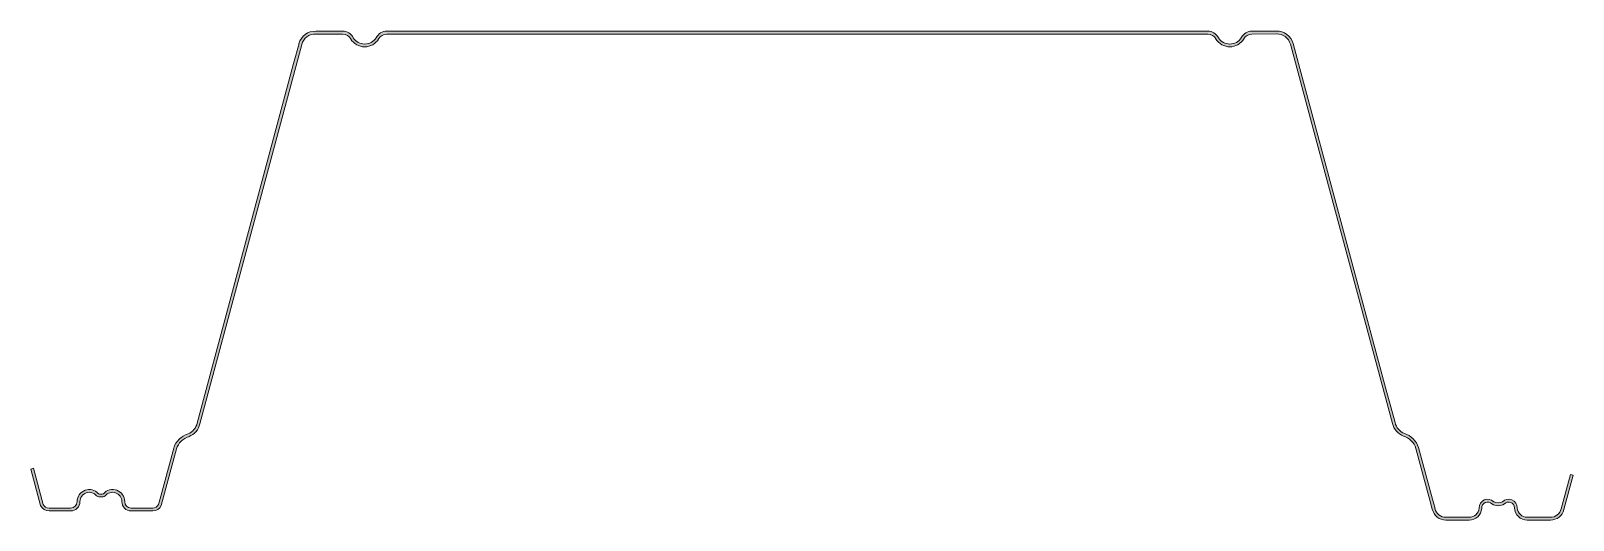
# Model space of a CAD drawing. Header units: metres. Extents: x -30 to 632, y 0 to 210.
import ezdxf

# ---------------------------------------------------------------- set-up
doc = ezdxf.new("R2010")
doc.units = ezdxf.units.M
doc.layers.add('A-DETL-GENF', color=92, linetype='Continuous', lineweight=18)

# ---------------------------------------------------------------- blocks, each defined once
blk = doc.blocks.new('23 Comflor - Comflor210-3649393-00_0 Basismaterialen')
at = {"layer": 'A-DETL-GENF'}
blk.add_hatch(color=256, dxfattribs=at).paths.add_polyline_path([(612.49, 0), (622.42, 0), (623.74, 0.15), (625, 0.58), (626.13, 1.28), (627.07, 2.22), (627.79, 3.33), (628.25, 4.58), (632.21, 19.35), (631.05, 19.66), (627.08, 4.87), (626.72, 3.87), (626.14, 2.97), (625.38, 2.23), (624.48, 1.66), (623.47, 1.32), (622.42, 1.2), (612.5, 1.2), (611.41, 1.34), (610.4, 1.75), (609.52, 2.39), (608.83, 3.24), (608.38, 4.24), (608.06, 6.26), (607.69, 7.14), (607.1, 7.9), (606.34, 8.47), (605.45, 8.84), (604.51, 8.96), (603.56, 8.84), (602.68, 8.47), (601.91, 7.9), (601.18, 7.57), (600.4, 7.4), (599.6, 7.4), (598.82, 7.57), (598.09, 7.9), (597.39, 8.43), (596.59, 8.79), (595.68, 8.95), (594.85, 8.9), (594.01, 8.65), (593.25, 8.2), (592.62, 7.59), (592.13, 6.78), (591.87, 6.02), (591.77, 5.04), (591.57, 4.1), (591.11, 3.15), (590.42, 2.34), (589.55, 1.72), (588.56, 1.33), (587.51, 1.2), (577.57, 1.2), (576.49, 1.32), (575.47, 1.68), (574.55, 2.27), (573.79, 3.04), (573.2, 4.05), (572.73, 5.53), (565.84, 31.19), (564.92, 33.21), (563.54, 34.94), (561.78, 36.29), (559.76, 37.19), (558.36, 37.96), (557.18, 39.05), (556.29, 40.37), (555.73, 41.87), (547.26, 73.34), (511.95, 204.69), (511.35, 206.19), (510.3, 207.66), (509.09, 208.72), (507.84, 209.43), (506.29, 209.9), (504.67, 210.01), (494.29, 210), (493.17, 209.88), (492.1, 209.51), (491, 208.8), (490.21, 207.98), (489.65, 207.15), (488.77, 206.08), (487.59, 205.23), (486.24, 204.69), (484.79, 204.5), (483.34, 204.69), (481.99, 205.23), (480.81, 206.08), (479.88, 207.21), (479.26, 208.15), (478.44, 208.93), (477.48, 209.51), (476.41, 209.88), (475.29, 210), (122.77, 210), (121.65, 209.88), (120.58, 209.51), (119.48, 208.8), (118.69, 207.98), (118.13, 207.15), (117.25, 206.08), (116.07, 205.23), (114.72, 204.69), (113.27, 204.5), (111.82, 204.69), (110.47, 205.23), (109.29, 206.08), (108.36, 207.21), (107.74, 208.15), (106.92, 208.93), (105.96, 209.51), (104.89, 209.88), (103.77, 210), (92.28, 209.99), (90.71, 209.89), (89.16, 209.42), (87.76, 208.61), (86.57, 207.51), (85.65, 206.18), (84.93, 204.2), (41.27, 41.35), (40.83, 40.18), (39.96, 38.86), (38.8, 37.78), (37.43, 37), (35.36, 36.1), (33.58, 34.73), (32.18, 32.97), (31.25, 30.92), (24.77, 6.73), (24.44, 6.2), (24, 5.75), (23.47, 5.42), (22.87, 5.21), (22.25, 5.14), (13, 5.14), (12.28, 5.24), (11.6, 5.52), (11.02, 5.96), (10.58, 6.54), (10.3, 7.22), (10.05, 9.19), (9.59, 10.39), (8.88, 11.4), (7.94, 12.23), (6.82, 12.81), (5.6, 13.11), (4.33, 13.1), (3.12, 12.79), (2.02, 12.2), (1.08, 11.36), (0.55, 11.2), (0, 11.14), (-0.55, 11.2), (-1.08, 11.36), (-2.02, 12.2), (-3.12, 12.79), (-4.34, 13.1), (-5.6, 13.11), (-6.82, 12.81), (-7.94, 12.23), (-8.88, 11.4), (-9.6, 10.37), (-10.05, 9.19), (-10.3, 7.22), (-10.58, 6.54), (-11.02, 5.96), (-11.6, 5.52), (-12.28, 5.24), (-13, 5.14), (-22.25, 5.14), (-22.87, 5.21), (-23.47, 5.42), (-24, 5.75), (-24.44, 6.2), (-24.77, 6.73), (-28.93, 22.25), (-30.09, 21.94), (-25.91, 6.32), (-25.44, 5.53), (-24.8, 4.86), (-24.03, 4.36), (-23.17, 4.05), (-22.25, 3.94), (-13, 3.94), (-11.96, 4.08), (-11, 4.48), (-10.17, 5.11), (-9.54, 5.94), (-9.14, 6.91), (-8.88, 8.92), (-8.52, 9.85), (-7.94, 10.65), (-7.18, 11.29), (-6.29, 11.73), (-5.32, 11.93), (-4.33, 11.89), (-3.38, 11.6), (-2.53, 11.09), (-1.83, 10.39), (-0.94, 10.05), (0, 9.94), (0.94, 10.05), (1.83, 10.39), (2.53, 11.09), (3.38, 11.6), (4.33, 11.89), (5.53, 11.89), (6.29, 11.73), (7.18, 11.29), (7.94, 10.65), (8.52, 9.85), (8.88, 8.92), (9.14, 6.91), (9.54, 5.94), (10.17, 5.11), (11, 4.48), (11.96, 4.08), (13, 3.94), (22.25, 3.94), (23.17, 4.05), (24.03, 4.36), (24.8, 4.86), (25.44, 5.53), (25.91, 6.32), (32.41, 30.61), (33.23, 32.39), (34.46, 33.91), (36.02, 35.1), (37.83, 35.87), (39.46, 36.78), (40.84, 38.05), (41.96, 39.81), (42.54, 41.35), (86.22, 204.36), (86.71, 205.61), (87.47, 206.73), (88.47, 207.64), (89.64, 208.31), (90.93, 208.71), (92.28, 208.8), (103.77, 208.8), (104.63, 208.7), (105.45, 208.43), (106.19, 207.98), (106.82, 207.38), (107.3, 206.66), (108.41, 205.26), (109.85, 204.2), (111.5, 203.53), (113.27, 203.3), (115.04, 203.53), (116.7, 204.2), (118.13, 205.26), (119.25, 206.66), (119.73, 207.38), (120.35, 207.98), (121.09, 208.43), (121.91, 208.7), (122.77, 208.8), (475.29, 208.8), (476.15, 208.7), (476.97, 208.43), (477.71, 207.98), (478.34, 207.38), (478.82, 206.66), (479.93, 205.26), (481.36, 204.2), (483.02, 203.53), (484.79, 203.3), (486.56, 203.53), (488.22, 204.2), (489.65, 205.26), (490.76, 206.66), (491.24, 207.38), (491.87, 207.98), (492.61, 208.43), (493.43, 208.7), (494.29, 208.8), (504.9, 208.8), (506.07, 208.72), (507.37, 208.33), (508.54, 207.66), (509.53, 206.74), (510.29, 205.63), (510.84, 204.2), (554.56, 41.56), (555.22, 39.81), (556.28, 38.26), (557.66, 36.99), (559.3, 36.08), (561.1, 35.31), (562.65, 34.13), (563.88, 32.6), (564.69, 30.83), (571.94, 4.05), (572.16, 3.41), (572.87, 2.27), (573.82, 1.31), (574.96, 0.6), (576.23, 0.15), (577.57, 0), (587.51, 0), (588.85, 0.16), (590.12, 0.65), (591.22, 1.44), (592.09, 2.48), (592.68, 3.71), (592.94, 5.04), (592.97, 5.66), (593.16, 6.25), (593.65, 6.95), (593.93, 7.22), (594.46, 7.54), (595.06, 7.71), (595.68, 7.74), (596.29, 7.62), (596.85, 7.35), (597.33, 6.95), (598.59, 6.4), (599.66, 6.21), (600.56, 6.21), (601.66, 6.46), (602.67, 6.95), (603.12, 7.34), (603.64, 7.61), (604.22, 7.74), (604.81, 7.74), (605.39, 7.6), (605.91, 7.33), (606.36, 6.94), (606.7, 6.46), (606.92, 5.91), (607.22, 3.93), (607.79, 2.65), (608.67, 1.55), (609.8, 0.71), (611.1, 0.18)])
for p, q in [((103.77, 208.8), (92.28, 208.8)), ((103.77, 210), (92.33, 210)), ((143.73, 210), (122.77, 210)), ((315.14, 208.8), (122.77, 208.8)), ((455.73, 210), (143.73, 210)), ((475.29, 208.8), (315.14, 208.8)), ((475.29, 210), (455.73, 210)), ((504.67, 210.01), (494.29, 210)), ((504.73, 208.81), (494.29, 208.8)), ((86.22, 204.36), (42.54, 41.35)), ((85.06, 204.67), (82.76, 196.08)), ((522.13, 162.17), (510.79, 204.37)), ((514.26, 196.08), (511.95, 204.69)), ((82.76, 196.08), (45.26, 56.15)), ((551.82, 56.36), (514.26, 196.08)), ((554.56, 41.56), (522.13, 162.17)), ((45.26, 56.15), (41.38, 41.66)), ((555.73, 41.87), (551.82, 56.36)), ((31.25, 30.92), (25.3, 8.7)), ((32.41, 30.61), (26.46, 8.39)), ((570.66, 8.61), (564.69, 30.83)), ((571.82, 8.93), (565.84, 31.19)), ((-28.93, 22.25), (-30.09, 21.94)), ((-30.09, 21.94), (-25.91, 6.32)), ((-24.77, 6.73), (-28.93, 22.25)), ((631.05, 19.66), (627.08, 4.87)), ((628.25, 4.58), (632.21, 19.35)), ((632.21, 19.35), (631.05, 19.66)), ((25.3, 8.7), (24.77, 6.73)), ((26.46, 8.39), (25.91, 6.32)), ((571.72, 4.68), (570.66, 8.61)), ((572.88, 4.99), (571.82, 8.93)), ((-13, 5.14), (-22.25, 5.14)), ((-22.25, 3.94), (-13, 3.94)), ((22.25, 5.14), (13, 5.14)), ((22.25, 3.94), (13, 3.94)), ((587.51, 1.2), (577.57, 1.2)), ((622.42, 1.2), (612.5, 1.2)), ((577.57, 0), (587.51, 0)), ((612.49, 0), (622.42, 0))]:
    blk.add_line(p, q, dxfattribs=at)
for centre, radius, start, end in [((92.01, 202.8), 7.2, 87.48968, 165), ((92.01, 202.8), 6, 87.48968, 165), ((103.77, 204.83), 5.17, 27.40181, 90), ((103.77, 204.83), 3.97, 27.40181, 90), ((113.27, 210.3), 7, 211.40518, 328.59482), ((113.27, 210.31), 5.81, 212.29686, 327.70314), ((122.77, 204.83), 5.17, 90, 152.59819), ((122.77, 204.83), 3.97, 90, 152.59819), ((475.29, 204.83), 5.17, 27.40181, 90), ((475.29, 204.83), 3.97, 27.40181, 90), ((484.79, 210.3), 7, 211.40518, 328.59482), ((484.79, 210.31), 5.81, 212.29686, 327.70314), ((494.29, 204.83), 5.17, 90.00689, 152.59819), ((494.29, 204.83), 3.97, 90, 152.59819), ((504.99, 202.82), 7.2, 15.04724, 92.55756), ((504.99, 202.82), 6, 15.04724, 92.55756), ((34.77, 43.26), 6.8, 292.99536, 346.39407), ((34.77, 43.26), 8, 292.46594, 346.1918), ((562.37, 43.52), 8.05, 194.08453, 247.61017), ((562.34, 43.48), 6.8, 193.69125, 247.69728), ((40.03, 28.18), 9.2, 106.47433, 162.69863), ((40.04, 28.18), 8, 106.03037, 162.33002), ((557.08, 28.4), 7.99, 17.65126, 73.86189), ((557.1, 28.42), 9.16, 17.61182, 73.17146), ((-22.25, 7.94), 2.8, 205.6184, 270), ((-13, 7.94), 2.8, 270, 0), ((-13, 7.94), 4, 270, 360), ((-5, 7.94), 5.2, 41.07544, 180), ((-5, 7.94), 4, 37.69051, 180), ((0, 13.94), 4, 242.69835, 270), ((0, 13.94), 2.8, 247.31179, 292.68821), ((0, 13.94), 4, 270, 297.30165), ((5, 7.94), 5.2, 360, 138.92456), ((5, 7.94), 4, 360, 142.30949), ((13, 7.94), 4, 180, 270), ((13, 7.94), 2.8, 180, 270), ((22.25, 7.94), 2.8, 270, 334.3816), ((595.49, 5.26), 3.7, 45.45342, 181.7407), ((595.48, 5.2), 2.55, 43.30099, 183.73576), ((600, 11.18), 5, 237.7419, 270), ((600, 11.18), 3.8, 239.75207, 300.24793), ((600, 11.18), 5, 270, 302.2581), ((604.51, 5.27), 3.69, 0.69364, 134.6737), ((604.51, 5.27), 2.49, 1.23629, 137.54805), ((-22.25, 7.94), 4, 203.88017, 270), ((22.25, 7.94), 4, 270, 336.11983), ((577.57, 6), 6, 192.68945, 270), ((577.57, 6), 4.8, 192.14153, 270), ((587.51, 5.5), 4.3, 270, 355.29143), ((587.54, 5.41), 5.41, 269.63965, 356.05885), ((612.49, 5.49), 5.49, 181.78852, 270.02846), ((612.5, 5.5), 4.3, 182.47104, 270), ((622.42, 6), 4.8, 270, 346.36174), ((622.42, 6), 6, 270, 346.36174)]:
    blk.add_arc(centre, radius, start, end, dxfattribs=at)

msp = doc.modelspace()

# ---------------------------------------------------------------- block references
msp.add_blockref('23 Comflor - Comflor210-3649393-00_0 Basismaterialen', (0, 0))

doc.saveas('drawing.dxf')
